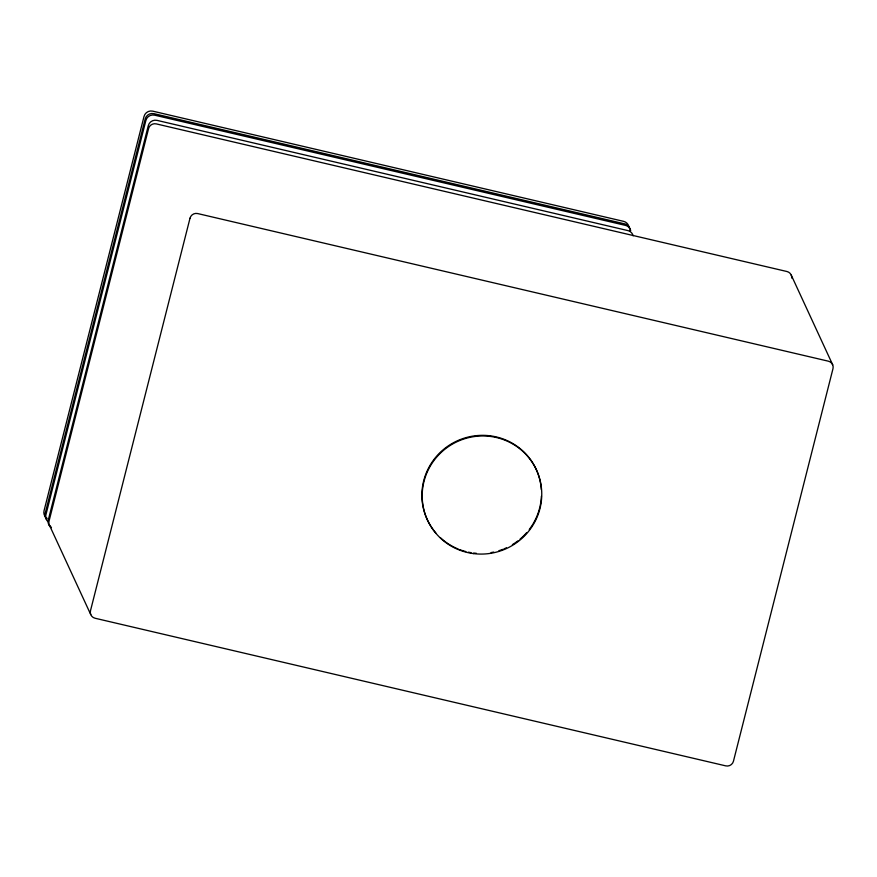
<?xml version="1.0" encoding="UTF-8"?>
<svg xmlns="http://www.w3.org/2000/svg" width="877" height="877" viewBox="0 0 877 877"><rect width="100%" height="100%" fill="white"/><g stroke="black" fill="none" stroke-linecap="round" stroke-linejoin="round"><path stroke-width="1.32" d="M791.273 275.181L832.712 364.854M49.309 524.906L90.748 614.58M47.194 518.428A7.202 7.06 -24.8 0 1 44.047 510.743L144.036 116.422A7.202 7.06 -24.8 0 1 152.741 111.149L623.602 221.355A7.202 7.06 -24.8 0 1 629.006 227.68M46.667 519.513A7.202 7.06 -24.8 0 1 45.209 513.264L145.198 118.932A7.202 7.06 -24.8 0 1 153.903 113.659L624.764 223.876A7.202 7.06 -24.8 0 1 630.004 229.094M630.168 230.191A7.202 7.06 -24.8 0 1 630.157 231.309M48.147 521.804A7.202 7.06 -24.8 0 1 45.911 514.766L145.889 120.434A7.202 7.06 -24.8 0 1 154.604 115.161L625.454 225.378A7.202 7.06 -24.8 0 1 630.695 230.596M51.458 527.658A7.202 7.06 -24.8 0 1 48.312 519.973L148.301 125.641A7.202 7.06 -24.8 0 1 157.005 120.368L627.866 230.585A7.202 7.06 -24.8 0 1 633.106 235.803M51.019 527.252A6.336 6.216 -24.8 0 1 49.046 521.07L148.586 128.524A6.336 6.216 -24.8 0 1 156.249 123.887L786.954 271.519A6.336 6.216 -24.8 0 1 791.701 278.064M435.803 532.92A59.987 58.869 -24.8 0 1 459.384 439.914A59.987 58.869 -24.8 0 1 541.328 489.541M541.416 496.174A59.987 58.869 -24.8 0 1 539.98 506.687M539.673 507.969A59.987 58.869 -24.8 0 1 533.019 523.931M532.328 525.071A59.987 58.869 -24.8 0 1 529.269 529.478M526.726 532.591A59.987 58.869 -24.8 0 1 520.028 539.169M517.934 540.846A59.987 58.869 -24.8 0 1 512.376 544.639M506.435 547.807A59.987 58.869 -24.8 0 1 503.968 548.881M502.729 549.375A59.987 58.869 -24.8 0 1 498.903 550.701M493.707 552.072A59.987 58.869 -24.8 0 1 491.065 552.587M476.354 553.299A59.987 58.869 -24.8 0 1 473.69 553.036M471.037 552.663A59.987 58.869 -24.8 0 1 468.406 552.17M465.808 551.567A59.987 58.869 -24.8 0 1 459.449 549.539M458.211 549.046A59.987 58.869 -24.8 0 1 440.386 537.7M190.013 218.198L90.484 610.743A6.336 6.216 -24.8 0 0 95.067 618.241L725.783 765.873A6.336 6.216 -24.8 0 0 733.446 761.236L832.975 368.702A6.336 6.216 -24.8 0 0 828.392 361.192L197.676 213.56A6.336 6.216 -24.8 0 0 190.013 218.198M473.536 553.606A59.987 58.869 -24.8 0 0 537.448 472.21A59.987 58.869 -24.8 0 0 434.926 459.241A59.987 58.869 -24.8 0 0 473.536 553.606"/></g></svg>
